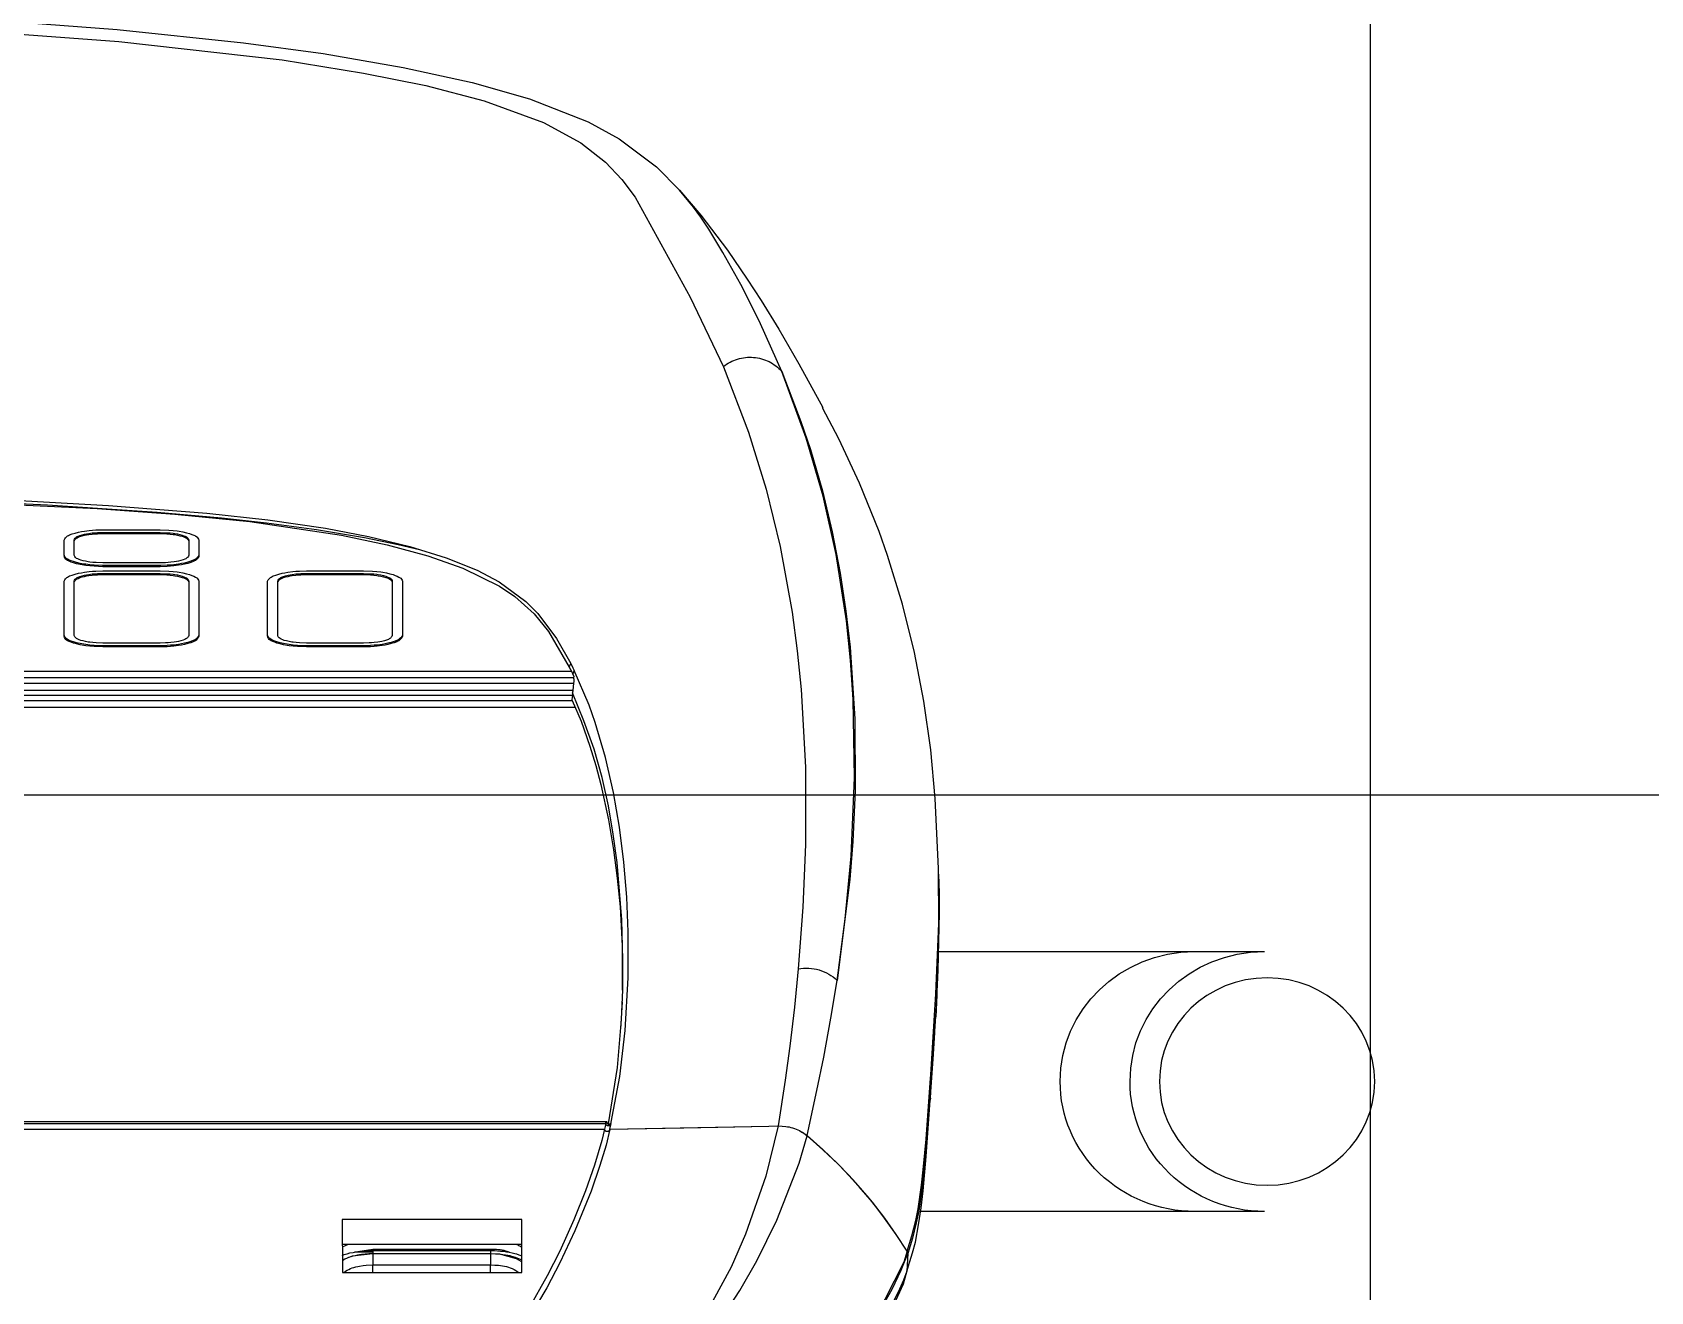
# Model space of a CAD drawing. Header units: inches. Extents: x 5931 to 10048, y 0 to 3185.
# Drawn here: x 7224.51 to 7233.43, y 925.81 to 932.75 of the extents above; entities that cross this region are included whole.
import ezdxf

# ---------------------------------------------------------------- set-up
doc = ezdxf.new("R2010")
doc.units = ezdxf.units.IN
doc.header["$LTSCALE"] = 48
doc.header["$MEASUREMENT"] = 0
doc.linetypes.add('DASHDOT2', pattern=[0.5, 0.25, -0.125, 0, -0.125])
for name, color, linetype in [('A-Eqpm-NIC', 8, 'DASHDOT2'), ('A-Flor-Case-Full Height', 8, 'Continuous'), ('A-Flor-Pattern', 8, 'Continuous')]:
    doc.layers.add(name, color=color, linetype=linetype)

# ---------------------------------------------------------------- blocks, each defined once
blk = doc.blocks.new('Precor_r815')
for p, q in [((-3.6157, 27.2648), (-3.6157, 27.1775)), ((-3.5598, 27.2648), (-3.5598, 27.1775)), ((-3.4016, 27.3084), (-3.4016, 27.3017)), ((-3.0851, 27.3084), (-3.4016, 27.3084)), ((-3.0851, 27.3017), (-3.4016, 27.3017)), ((-3.0851, 27.3238), (-3.4015, 27.3238)), ((-3.0851, 27.3084), (-3.0851, 27.3017)), ((-2.9269, 27.1775), (-2.9269, 27.2648)), ((-2.871, 27.1775), (-2.871, 27.2648)), ((-3.6157, 27.1775), (-3.6157, 27.1708)), ((-2.871, 27.1775), (-2.871, 27.1708)), ((-4.2085, 27.0884), (-4.5249, 27.0884)), ((-4.2085, 27.073), (-4.5249, 27.073)), ((-4.5249, 27.073), (-4.5249, 27.0663)), ((-4.2085, 27.073), (-4.2085, 27.0663)), ((-3.4016, 27.1339), (-3.0851, 27.1339)), ((-3.0851, 27.073), (-3.4016, 27.073)), ((-3.4016, 27.073), (-3.4016, 27.0663)), ((-3.4015, 27.1185), (-3.4015, 27.1118)), ((-3.4015, 27.1185), (-3.0851, 27.1185)), ((-3.4015, 27.1118), (-3.0851, 27.1118)), ((-3.0851, 27.0884), (-3.4015, 27.0884)), ((-3.0851, 27.1185), (-3.0851, 27.1118)), ((-3.0851, 27.073), (-3.0851, 27.0663)), ((-4.739, 27.0294), (-4.739, 26.7176)), ((-4.6832, 27.0294), (-4.6832, 26.7176)), ((-4.2085, 27.0663), (-4.5249, 27.0663)), ((-4.0503, 26.7176), (-4.0503, 27.0294)), ((-3.9944, 26.7176), (-3.9944, 27.0294)), ((-3.6157, 27.0294), (-3.6157, 26.7176)), ((-3.5598, 27.0294), (-3.5598, 26.7176)), ((-3.0851, 27.0663), (-3.4016, 27.0663)), ((-2.9269, 26.7176), (-2.9269, 27.0294)), ((-2.871, 26.7176), (-2.871, 27.0294)), ((-4.739, 26.7176), (-4.739, 26.7108)), ((-3.9944, 26.7176), (-3.9944, 26.7108)), ((-3.6157, 26.7176), (-3.6157, 26.7108)), ((-2.871, 26.7176), (-2.871, 26.7108)), ((-4.5249, 26.6739), (-4.2085, 26.6739)), ((-4.5249, 26.6586), (-4.5249, 26.6518)), ((-4.5249, 26.6586), (-4.2085, 26.6586)), ((-4.5249, 26.6518), (-4.2085, 26.6518)), ((-4.2085, 26.6586), (-4.2085, 26.6518)), ((-3.4016, 26.6739), (-3.0851, 26.6739)), ((-3.4015, 26.6586), (-3.4015, 26.6518)), ((-3.4015, 26.6586), (-3.0851, 26.6586)), ((-3.4015, 26.6518), (-3.0851, 26.6518)), ((-3.0851, 26.6586), (-3.0851, 26.6518)), ((5.6841, 26.4441), (-5.6841, 26.4441)), ((-5.6828, 26.4755), (5.6857, 26.4755)), ((-5.6728, 26.5105), (5.6728, 26.5105)), ((-5.6796, 26.4018), (5.6796, 26.4018)), ((-5.6772, 26.3727), (5.6772, 26.3727)), ((5.6907, 26.3065), (-5.6924, 26.3065)), ((5.6905, 26.3072), (-5.6922, 26.3072)), ((5.6759, 26.3456), (-5.6759, 26.3456)), ((5.6759, 26.3456), (-5.6759, 26.3456)), ((-7.6523, 24.0547), (-7.6523, 24.0543)), ((-5.3989, 23.3703), (-4.407, 23.3703)), ((-5.4003, 23.2275), (-4.4056, 23.2275)), ((-4.5717, 23.1829), (-4.4743, 23.1829)), ((-4.4073, 23.0666), (-5.3986, 23.0666)), ((-5.2248, 23.0666), (-5.2248, 23.1103)), ((-4.575, 23.0666), (-4.575, 23.1101))]:
    blk.add_line(p, q)
for points in [[(0, 30.3164), (-1.5036, 30.2913), (-2.5556, 30.2386), (-3.165, 30.1907), (-3.8624, 30.1154), (-4.302, 30.0532), (-4.7438, 29.974), (-5.123, 29.8873), (-5.4406, 29.7931), (-5.7635, 29.6613), (-5.9349, 29.5639), (-6.1417, 29.4039), (-6.2685, 29.2708)], [(0, 30.2534), (-1.4227, 30.2296), (-2.2603, 30.1908), (-3.1741, 30.1229), (-4.0754, 30.0165), (-4.5246, 29.9415), (-4.868, 29.8694), (-5.19, 29.7826), (-5.5177, 29.6584), (-5.7233, 29.5411), (-5.8596, 29.4302), (-5.9499, 29.331), (-6.0233, 29.2294), (-6.3275, 28.6568), (-6.5104, 28.2582)], [(-6.2688, 29.2702), (-6.3867, 29.1266), (-6.533, 28.9258), (-6.6428, 28.7607), (-6.7192, 28.638), (-6.816, 28.4729), (-6.9266, 28.2741), (-7.0592, 28.0235)], [(-6.8327, 28.2313), (-6.7157, 28.5034), (-6.6518, 28.6392), (-6.6063, 28.73), (-6.5073, 28.9133), (-6.4297, 29.0462), (-6.3867, 29.1143), (-6.3457, 29.1729), (-6.2686, 29.2701)], [(-6.8327, 28.2313), (-6.9386, 27.944), (-6.9913, 27.7833), (-7.0571, 27.5467), (-7.1112, 27.3107), (-7.1553, 27.0751), (-7.1872, 26.8576), (-7.2102, 26.6511), (-7.2359, 26.2391), (-7.2373, 25.8286), (-7.2251, 25.5373), (-7.2086, 25.3194), (-7.1383, 24.7408)], [(-7.1383, 24.7408), (-7.1836, 25.0939), (-7.216, 25.4535), (-7.2344, 25.9007), (-7.2267, 26.3502), (-7.2119, 26.5755), (-7.1894, 26.801), (-7.1323, 27.1819), (-7.0612, 27.5153), (-6.9682, 27.8494), (-6.8327, 28.2313)], [(-6.5104, 28.2582), (-6.6493, 27.8834), (-6.7471, 27.5559), (-6.8246, 27.2274), (-6.8903, 26.8521), (-6.9187, 26.6299), (-6.94, 26.4077), (-6.963, 25.9637), (-6.9632, 25.5194), (-6.9488, 25.1606), (-6.9237, 24.8068)], [(-7.6837, 24.6631), (-7.6999, 25.0665), (-7.6979, 25.3818), (-7.6805, 25.783), (-7.6553, 26.0618), (-7.6177, 26.3405), (-7.5662, 26.6193), (-7.4998, 26.8978), (-7.4174, 27.1752), (-7.3699, 27.3137), (-7.2623, 27.5903), (-7.1481, 27.8443), (-7.0582, 28.0229)], [(0, 27.54), (-1.7315, 27.5216), (-2.6597, 27.4894), (-3.1172, 27.4631), (-3.6588, 27.4188), (-3.9958, 27.3802), (-4.3148, 27.332), (-4.5522, 27.2849), (-4.7802, 27.2273), (-4.9809, 27.1628), (-5.151, 27.0919), (-5.2734, 27.0253), (-5.4195, 26.9126), (-5.4861, 26.8427), (-5.5895, 26.7007), (-5.6678, 26.5568)], [(0, 27.5178), (-1.4304, 27.5058), (-2.1751, 27.4866), (-3.0541, 27.4457), (-3.4831, 27.4134), (-3.8974, 27.3703), (-4.4033, 27.2929), (-4.6547, 27.238), (-4.8785, 27.1746), (-5.0725, 27.1037), (-5.2743, 27.0007), (-5.3587, 26.9407), (-5.4653, 26.8419), (-5.5453, 26.7408), (-5.6602, 26.536)], [(-2.3179, 27.4892), (-2.7802, 27.467), (-3.3857, 27.4252), (-3.7396, 27.3918), (-3.9895, 27.3629), (-4.265, 27.3243), (-4.5289, 27.2786), (-4.7145, 27.2394), (-4.8411, 27.2079)], [(-3.4015, 27.3238), (-3.4503, 27.3213), (-3.4738, 27.3195), (-3.4962, 27.3169), (-3.507, 27.3153), (-3.5275, 27.3113), (-3.5465, 27.3067), (-3.5637, 27.3016), (-3.576, 27.2973), (-3.5869, 27.2928), (-3.5961, 27.288), (-3.6032, 27.2831), (-3.6059, 27.2805), (-3.6102, 27.2754), (-3.6132, 27.2701), (-3.6157, 27.2648)], [(-3.4016, 27.3084), (-3.4389, 27.3068), (-3.4569, 27.3055), (-3.474, 27.3036), (-3.4819, 27.3024), (-3.497, 27.2997), (-3.5108, 27.2964), (-3.5233, 27.2926), (-3.5321, 27.2895), (-3.5398, 27.2861), (-3.5462, 27.2826), (-3.5512, 27.2789), (-3.5532, 27.2769), (-3.5562, 27.2729), (-3.5582, 27.2689), (-3.5598, 27.2648)], [(-3.4016, 27.3017), (-3.4389, 27.3), (-3.4569, 27.2987), (-3.474, 27.2969), (-3.4819, 27.2957), (-3.497, 27.2929), (-3.5108, 27.2896), (-3.5233, 27.2859), (-3.5321, 27.2827), (-3.5398, 27.2794), (-3.5462, 27.2759), (-3.5512, 27.2722), (-3.5532, 27.2702), (-3.5562, 27.2662), (-3.5582, 27.2621), (-3.5598, 27.258)], [(-2.871, 27.2648), (-2.875, 27.2715), (-2.8799, 27.2782), (-2.8865, 27.2847), (-2.8908, 27.2878), (-2.896, 27.2909), (-2.902, 27.2938), (-2.9162, 27.2995), (-2.9329, 27.3047), (-2.9515, 27.3095), (-2.9671, 27.3129), (-2.9836, 27.3159), (-3.0097, 27.3194), (-3.0279, 27.3211), (-3.0466, 27.3223), (-3.0851, 27.3238)], [(-2.9269, 27.2648), (-2.9295, 27.27), (-2.9328, 27.2751), (-2.9349, 27.2776), (-2.9375, 27.28), (-2.9406, 27.2824), (-2.9443, 27.2847), (-2.9485, 27.2869), (-2.9586, 27.2911), (-2.9705, 27.2949), (-2.984, 27.2983), (-2.9955, 27.3008), (-3.0077, 27.3029), (-3.0271, 27.3054), (-3.041, 27.3066), (-3.0555, 27.3074), (-3.0851, 27.3084)], [(-2.9269, 27.258), (-2.9295, 27.2632), (-2.9328, 27.2683), (-2.9349, 27.2708), (-2.9375, 27.2733), (-2.9406, 27.2757), (-2.9443, 27.278), (-2.9485, 27.2802), (-2.9586, 27.2843), (-2.9705, 27.2881), (-2.984, 27.2916), (-2.9955, 27.294), (-3.0077, 27.2961), (-3.0271, 27.2987), (-3.041, 27.2998), (-3.0555, 27.3007), (-3.0851, 27.3017)], [(-3.6157, 27.1775), (-3.6117, 27.1708), (-3.6068, 27.1641), (-3.6001, 27.1576), (-3.5959, 27.1545), (-3.5907, 27.1515), (-3.5847, 27.1485), (-3.5705, 27.1428), (-3.5538, 27.1376), (-3.5352, 27.1328), (-3.5196, 27.1295), (-3.5031, 27.1265), (-3.477, 27.1229), (-3.4588, 27.1212), (-3.44, 27.1201), (-3.4015, 27.1185)], [(-3.6157, 27.1708), (-3.6117, 27.164), (-3.6068, 27.1574), (-3.6001, 27.1509), (-3.5959, 27.1478), (-3.5907, 27.1447), (-3.5847, 27.1417), (-3.5705, 27.1361), (-3.5538, 27.1309), (-3.5352, 27.1261), (-3.5196, 27.1227), (-3.5031, 27.1197), (-3.477, 27.1161), (-3.4588, 27.1145), (-3.44, 27.1133), (-3.4015, 27.1118)], [(-3.5598, 27.1775), (-3.5572, 27.1724), (-3.554, 27.1673), (-3.5518, 27.1647), (-3.5492, 27.1623), (-3.5461, 27.1599), (-3.5425, 27.1576), (-3.5382, 27.1554), (-3.5281, 27.1513), (-3.5162, 27.1474), (-3.5027, 27.144), (-3.4912, 27.1416), (-3.479, 27.1394), (-3.4596, 27.1369), (-3.4457, 27.1358), (-3.4312, 27.1349), (-3.4016, 27.1339)], [(-3.0851, 27.1185), (-3.0364, 27.121), (-3.0129, 27.1228), (-2.9905, 27.1254), (-2.9797, 27.1271), (-2.9592, 27.131), (-2.9402, 27.1356), (-2.923, 27.1407), (-2.9107, 27.145), (-2.8998, 27.1495), (-2.8906, 27.1543), (-2.8835, 27.1592), (-2.8807, 27.1618), (-2.8765, 27.1669), (-2.8735, 27.1722), (-2.871, 27.1775)], [(-3.0851, 27.1339), (-3.0478, 27.1355), (-3.0298, 27.1368), (-3.0128, 27.1387), (-3.0048, 27.1399), (-2.9898, 27.1427), (-2.9759, 27.146), (-2.9634, 27.1497), (-2.9546, 27.1529), (-2.9469, 27.1562), (-2.9405, 27.1597), (-2.9355, 27.1634), (-2.9335, 27.1654), (-2.9306, 27.1694), (-2.9285, 27.1734), (-2.9269, 27.1775)], [(-3.0851, 27.1118), (-3.0364, 27.1142), (-3.0129, 27.1161), (-2.9905, 27.1187), (-2.9797, 27.1203), (-2.9592, 27.1243), (-2.9402, 27.1289), (-2.923, 27.134), (-2.9107, 27.1383), (-2.8998, 27.1428), (-2.8906, 27.1476), (-2.8835, 27.1525), (-2.8807, 27.155), (-2.8765, 27.1602), (-2.8735, 27.1655), (-2.871, 27.1708)], [(-4.5249, 27.0884), (-4.5737, 27.086), (-4.5971, 27.0841), (-4.6196, 27.0815), (-4.6304, 27.0799), (-4.6509, 27.076), (-4.6698, 27.0714), (-4.6871, 27.0662), (-4.6994, 27.0619), (-4.7103, 27.0574), (-4.7194, 27.0526), (-4.7266, 27.0477), (-4.7293, 27.0452), (-4.7335, 27.04), (-4.7366, 27.0347), (-4.739, 27.0294)], [(-4.5249, 27.073), (-4.5623, 27.0714), (-4.5803, 27.0701), (-4.5973, 27.0682), (-4.6053, 27.0671), (-4.6203, 27.0643), (-4.6342, 27.061), (-4.6466, 27.0573), (-4.6555, 27.0541), (-4.6632, 27.0507), (-4.6696, 27.0472), (-4.6746, 27.0435), (-4.6766, 27.0415), (-4.6795, 27.0376), (-4.6816, 27.0335), (-4.6832, 27.0294)], [(-3.9944, 27.0294), (-3.9984, 27.0362), (-4.0032, 27.0428), (-4.0099, 27.0493), (-4.0142, 27.0524), (-4.0193, 27.0555), (-4.0253, 27.0585), (-4.0395, 27.0641), (-4.0562, 27.0693), (-4.0749, 27.0741), (-4.0905, 27.0775), (-4.1069, 27.0805), (-4.1331, 27.0841), (-4.1513, 27.0857), (-4.17, 27.0869), (-4.2085, 27.0884)], [(-4.0503, 27.0294), (-4.0528, 27.0346), (-4.0561, 27.0397), (-4.0582, 27.0422), (-4.0608, 27.0446), (-4.0639, 27.047), (-4.0676, 27.0493), (-4.0719, 27.0515), (-4.0819, 27.0557), (-4.0939, 27.0595), (-4.1074, 27.0629), (-4.1189, 27.0654), (-4.1311, 27.0675), (-4.1505, 27.07), (-4.1644, 27.0712), (-4.1789, 27.072), (-4.2085, 27.073)], [(-3.4015, 27.0884), (-3.4503, 27.086), (-3.4738, 27.0841), (-3.4962, 27.0815), (-3.507, 27.0799), (-3.5275, 27.076), (-3.5465, 27.0714), (-3.5637, 27.0662), (-3.576, 27.0619), (-3.5869, 27.0574), (-3.5961, 27.0526), (-3.6032, 27.0477), (-3.6059, 27.0452), (-3.6102, 27.04), (-3.6132, 27.0347), (-3.6157, 27.0294)], [(-3.4016, 27.073), (-3.4389, 27.0714), (-3.4569, 27.0701), (-3.474, 27.0682), (-3.4819, 27.0671), (-3.497, 27.0643), (-3.5108, 27.061), (-3.5233, 27.0573), (-3.5321, 27.0541), (-3.5398, 27.0507), (-3.5462, 27.0472), (-3.5512, 27.0435), (-3.5532, 27.0415), (-3.5562, 27.0376), (-3.5582, 27.0335), (-3.5598, 27.0294)], [(-2.871, 27.0294), (-2.875, 27.0362), (-2.8799, 27.0428), (-2.8865, 27.0493), (-2.8908, 27.0524), (-2.896, 27.0555), (-2.902, 27.0585), (-2.9162, 27.0641), (-2.9329, 27.0693), (-2.9515, 27.0741), (-2.9671, 27.0775), (-2.9836, 27.0805), (-3.0097, 27.0841), (-3.0279, 27.0857), (-3.0466, 27.0869), (-3.0851, 27.0884)], [(-2.9269, 27.0294), (-2.9295, 27.0346), (-2.9328, 27.0397), (-2.9349, 27.0422), (-2.9375, 27.0446), (-2.9406, 27.047), (-2.9443, 27.0493), (-2.9485, 27.0515), (-2.9586, 27.0557), (-2.9705, 27.0595), (-2.984, 27.0629), (-2.9955, 27.0654), (-3.0077, 27.0675), (-3.0271, 27.07), (-3.041, 27.0712), (-3.0555, 27.072), (-3.0851, 27.073)], [(-4.5249, 27.0663), (-4.5623, 27.0647), (-4.5803, 27.0634), (-4.5973, 27.0615), (-4.6053, 27.0603), (-4.6203, 27.0575), (-4.6342, 27.0542), (-4.6466, 27.0505), (-4.6555, 27.0474), (-4.6632, 27.044), (-4.6696, 27.0405), (-4.6746, 27.0368), (-4.6766, 27.0348), (-4.6795, 27.0308), (-4.6816, 27.0268), (-4.6832, 27.0227)], [(-4.0503, 27.0227), (-4.0528, 27.0278), (-4.0561, 27.033), (-4.0582, 27.0355), (-4.0608, 27.0379), (-4.0639, 27.0403), (-4.0676, 27.0426), (-4.0719, 27.0448), (-4.0819, 27.049), (-4.0939, 27.0528), (-4.1074, 27.0562), (-4.1189, 27.0586), (-4.1311, 27.0608), (-4.1505, 27.0633), (-4.1644, 27.0645), (-4.1789, 27.0653), (-4.2085, 27.0663)], [(-3.4016, 27.0663), (-3.4389, 27.0647), (-3.4569, 27.0634), (-3.474, 27.0615), (-3.4819, 27.0603), (-3.497, 27.0575), (-3.5108, 27.0542), (-3.5233, 27.0505), (-3.5321, 27.0474), (-3.5398, 27.044), (-3.5462, 27.0405), (-3.5512, 27.0368), (-3.5532, 27.0348), (-3.5562, 27.0308), (-3.5582, 27.0268), (-3.5598, 27.0227)], [(-2.9269, 27.0227), (-2.9295, 27.0278), (-2.9328, 27.033), (-2.9349, 27.0355), (-2.9375, 27.0379), (-2.9406, 27.0403), (-2.9443, 27.0426), (-2.9485, 27.0448), (-2.9586, 27.049), (-2.9705, 27.0528), (-2.984, 27.0562), (-2.9955, 27.0586), (-3.0077, 27.0608), (-3.0271, 27.0633), (-3.041, 27.0645), (-3.0555, 27.0653), (-3.0851, 27.0663)], [(-4.739, 26.7176), (-4.735, 26.7108), (-4.7302, 26.7041), (-4.7235, 26.6977), (-4.7192, 26.6945), (-4.7141, 26.6915), (-4.7081, 26.6885), (-4.6939, 26.6828), (-4.6772, 26.6776), (-4.6586, 26.6729), (-4.6429, 26.6695), (-4.6265, 26.6665), (-4.6004, 26.6629), (-4.5822, 26.6612), (-4.5634, 26.6601), (-4.5249, 26.6586)], [(-4.739, 26.7108), (-4.735, 26.7041), (-4.7302, 26.6974), (-4.7235, 26.6909), (-4.7192, 26.6878), (-4.7141, 26.6848), (-4.7081, 26.6818), (-4.6939, 26.6761), (-4.6772, 26.6709), (-4.6586, 26.6661), (-4.6429, 26.6628), (-4.6265, 26.6598), (-4.6004, 26.6562), (-4.5822, 26.6545), (-4.5634, 26.6533), (-4.5249, 26.6518)], [(-4.6832, 26.7176), (-4.6806, 26.7124), (-4.6773, 26.7073), (-4.6752, 26.7048), (-4.6726, 26.7023), (-4.6695, 26.6999), (-4.6658, 26.6976), (-4.6616, 26.6954), (-4.6515, 26.6913), (-4.6395, 26.6875), (-4.6261, 26.684), (-4.6145, 26.6816), (-4.6024, 26.6795), (-4.583, 26.677), (-4.5691, 26.6758), (-4.5546, 26.675), (-4.5249, 26.6739)], [(-4.2085, 26.6586), (-4.1597, 26.661), (-4.1363, 26.6628), (-4.1139, 26.6654), (-4.103, 26.6671), (-4.0825, 26.671), (-4.0636, 26.6756), (-4.0463, 26.6807), (-4.034, 26.685), (-4.0232, 26.6896), (-4.014, 26.6943), (-4.0069, 26.6993), (-4.0041, 26.7018), (-3.9999, 26.707), (-3.9969, 26.7122), (-3.9944, 26.7176)], [(-4.2085, 26.6739), (-4.1711, 26.6756), (-4.1531, 26.6769), (-4.1361, 26.6787), (-4.1282, 26.6799), (-4.1131, 26.6827), (-4.0993, 26.686), (-4.0868, 26.6897), (-4.078, 26.6929), (-4.0703, 26.6962), (-4.0638, 26.6997), (-4.0588, 26.7035), (-4.0569, 26.7054), (-4.0539, 26.7094), (-4.0519, 26.7135), (-4.0503, 26.7176)], [(-4.2085, 26.6518), (-4.1597, 26.6543), (-4.1363, 26.6561), (-4.1139, 26.6587), (-4.103, 26.6603), (-4.0825, 26.6643), (-4.0636, 26.6689), (-4.0463, 26.674), (-4.034, 26.6783), (-4.0232, 26.6828), (-4.014, 26.6876), (-4.0069, 26.6925), (-4.0041, 26.6951), (-3.9999, 26.7002), (-3.9969, 26.7055), (-3.9944, 26.7108)], [(-3.6157, 26.7176), (-3.6117, 26.7108), (-3.6068, 26.7041), (-3.6001, 26.6977), (-3.5959, 26.6945), (-3.5907, 26.6915), (-3.5847, 26.6885), (-3.5705, 26.6828), (-3.5538, 26.6776), (-3.5352, 26.6729), (-3.5196, 26.6695), (-3.5031, 26.6665), (-3.477, 26.6629), (-3.4588, 26.6612), (-3.44, 26.6601), (-3.4015, 26.6586)], [(-3.6157, 26.7108), (-3.6117, 26.7041), (-3.6068, 26.6974), (-3.6001, 26.6909), (-3.5959, 26.6878), (-3.5907, 26.6848), (-3.5847, 26.6818), (-3.5705, 26.6761), (-3.5538, 26.6709), (-3.5352, 26.6661), (-3.5196, 26.6628), (-3.5031, 26.6598), (-3.477, 26.6562), (-3.4588, 26.6545), (-3.44, 26.6533), (-3.4015, 26.6518)], [(-3.5598, 26.7176), (-3.5572, 26.7124), (-3.554, 26.7073), (-3.5518, 26.7048), (-3.5492, 26.7023), (-3.5461, 26.6999), (-3.5425, 26.6976), (-3.5382, 26.6954), (-3.5281, 26.6913), (-3.5162, 26.6875), (-3.5027, 26.684), (-3.4912, 26.6816), (-3.479, 26.6795), (-3.4596, 26.677), (-3.4457, 26.6758), (-3.4312, 26.675), (-3.4016, 26.6739)], [(-3.0851, 26.6586), (-3.0364, 26.661), (-3.0129, 26.6628), (-2.9905, 26.6654), (-2.9797, 26.6671), (-2.9592, 26.671), (-2.9402, 26.6756), (-2.923, 26.6807), (-2.9107, 26.685), (-2.8998, 26.6896), (-2.8906, 26.6943), (-2.8835, 26.6993), (-2.8807, 26.7018), (-2.8765, 26.707), (-2.8735, 26.7122), (-2.871, 26.7176)], [(-3.0851, 26.6739), (-3.0478, 26.6756), (-3.0298, 26.6769), (-3.0128, 26.6787), (-3.0048, 26.6799), (-2.9898, 26.6827), (-2.9759, 26.686), (-2.9634, 26.6897), (-2.9546, 26.6929), (-2.9469, 26.6962), (-2.9405, 26.6997), (-2.9355, 26.7035), (-2.9335, 26.7054), (-2.9306, 26.7094), (-2.9285, 26.7135), (-2.9269, 26.7176)], [(-3.0851, 26.6518), (-3.0364, 26.6543), (-3.0129, 26.6561), (-2.9905, 26.6587), (-2.9797, 26.6603), (-2.9592, 26.6643), (-2.9402, 26.6689), (-2.923, 26.674), (-2.9107, 26.6783), (-2.8998, 26.6828), (-2.8906, 26.6876), (-2.8835, 26.6925), (-2.8807, 26.6951), (-2.8765, 26.7002), (-2.8735, 26.7055), (-2.871, 26.7108)], [(-5.6678, 26.5568), (-5.6801, 26.5316), (-5.6867, 26.5176)], [(-5.6602, 26.536), (-5.6668, 26.5228), (-5.6792, 26.4971)], [(-5.6602, 26.536), (-5.6678, 26.5568)], [(-5.8839, 23.8881), (-5.9383, 24.1891), (-5.9679, 24.4529), (-5.9848, 24.7546), (-5.9853, 25.0186), (-5.977, 25.2185), (-5.961, 25.4184), (-5.9367, 25.6183), (-5.9032, 25.8182), (-5.8592, 26.0183), (-5.8035, 26.218), (-5.7695, 26.3178), (-5.6867, 26.5176)], [(-5.6867, 26.5176), (-5.6792, 26.4971)], [(-5.6856, 26.4838), (-5.6792, 26.4971)], [(-5.6856, 26.4838), (-5.6826, 26.4753)], [(-5.6825, 26.4752), (-5.6831, 26.4739), (-5.6835, 26.4725), (-5.6839, 26.4709), (-5.6843, 26.4691), (-5.6846, 26.4672), (-5.6848, 26.4651), (-5.6849, 26.4629), (-5.6849, 26.4584), (-5.6847, 26.4537), (-5.6841, 26.4437)], [(-5.6841, 26.4437), (-5.6797, 26.4025)], [(-5.8763, 23.9182), (-5.9254, 24.2422), (-5.9482, 24.5172), (-5.9549, 24.6865), (-5.9563, 24.8558), (-5.9493, 25.0886), (-5.9234, 25.4169), (-5.9028, 25.5793), (-5.8758, 25.7417), (-5.8416, 25.9039), (-5.7974, 26.0659), (-5.7411, 26.2275), (-5.6773, 26.3889)], [(-5.6797, 26.4025), (-5.679, 26.3974), (-5.6785, 26.3948), (-5.678, 26.392), (-5.6773, 26.3889)], [(-5.6773, 26.3889), (-5.6774, 26.3827), (-5.6774, 26.3781), (-5.6773, 26.3732), (-5.6771, 26.3685)], [(-5.6759, 26.3455), (-5.6771, 26.3685)], [(-5.6759, 26.3455), (-5.725, 26.2256), (-5.7742, 26.0823), (-5.8065, 25.972), (-5.8342, 25.8637), (-5.8768, 25.6612), (-5.9049, 25.4889), (-5.9252, 25.3259), (-5.9402, 25.162), (-5.9515, 24.9385), (-5.9525, 24.6849)], [(-7.6975, 25.3487), (-7.7012, 25.2412), (-7.7023, 25.1271), (-7.6942, 24.7997), (-7.6854, 24.5957), (-7.6589, 24.1877)], [(-9.1116, 24.9059), (-9.497, 24.9061)], [(-7.6926, 24.9058), (-9.1116, 24.9058)], [(-6.9237, 24.8068), (-6.9031, 24.5879), (-6.8783, 24.3635), (-6.8521, 24.1682), (-6.813, 23.9071)], [(-7.6885, 24.6565), (-7.6825, 24.5312)], [(-7.6562, 24.1992), (-7.6837, 24.6631)], [(-6.9724, 23.8508), (-7.0263, 24.1088), (-7.0642, 24.3015), (-7.1033, 24.524), (-7.1383, 24.7408)], [(-5.951, 24.6184), (-5.9428, 24.4607)], [(-7.6539, 24.0758), (-7.6711, 24.3181), (-7.678, 24.4395), (-7.6819, 24.5321)], [(-7.6589, 24.1877), (-7.6588, 24.1893), (-7.6587, 24.1909), (-7.6587, 24.1917), (-7.6586, 24.1924), (-7.6584, 24.1932), (-7.6582, 24.194), (-7.658, 24.1948), (-7.6578, 24.1955), (-7.6575, 24.1963), (-7.6569, 24.1978), (-7.6562, 24.1992)], [(-7.653, 24.0637), (-7.6589, 24.1877)], [(-7.6589, 24.1877), (-7.6575, 24.1694)], [(-7.6575, 24.1694), (-7.6326, 23.8177), (-7.6174, 23.6423), (-7.6078, 23.5546), (-7.5887, 23.4194), (-7.5756, 23.3509), (-7.5538, 23.2631), (-7.5288, 23.176)], [(-7.6548, 24.181), (-7.6562, 24.1992)], [(-7.5256, 23.1887), (-7.5505, 23.2759), (-7.5723, 23.3636), (-7.5854, 23.432), (-7.6045, 23.5671), (-7.6142, 23.6546), (-7.6297, 23.8297), (-7.6548, 24.181)], [(-7.653, 24.0637), (-7.6539, 24.0758)], [(-7.6531, 24.0649), (-7.6523, 24.0543)], [(-7.6523, 24.0547), (-7.6525, 24.0575), (-7.6526, 24.0589), (-7.6529, 24.0617), (-7.6529, 24.0627), (-7.653, 24.0637)], [(-7.5235, 23.0733), (-7.5547, 23.1781), (-7.5702, 23.2409), (-7.5884, 23.3388), (-7.6021, 23.4367), (-7.613, 23.5346), (-7.6296, 23.7303), (-7.6523, 24.0547)], [(-6.8153, 23.9072), (-6.835, 23.9056), (-6.8545, 23.9035), (-6.8737, 23.9003), (-6.8832, 23.8982), (-6.8928, 23.8956), (-6.9024, 23.8924), (-6.9118, 23.8887), (-6.9211, 23.8846), (-6.9301, 23.88), (-6.9389, 23.8751), (-6.9473, 23.8697), (-6.9555, 23.864), (-6.9728, 23.8505)], [(-6.8153, 23.9072), (-6.835, 23.9056), (-6.8546, 23.9035), (-6.8643, 23.9021), (-6.8739, 23.9004), (-6.8834, 23.8983), (-6.893, 23.8956), (-6.9025, 23.8925), (-6.9119, 23.8888), (-6.9211, 23.8847), (-6.9301, 23.8802), (-6.9388, 23.8752), (-6.9473, 23.8699), (-6.9555, 23.8642), (-6.9724, 23.8508)], [(-6.8126, 23.9071), (-6.8153, 23.9072)], [(-6.7612, 23.9059), (-6.8126, 23.9071)], [(-6.8125, 23.9071), (-6.7441, 23.6184), (-6.6335, 23.2856), (-6.5534, 23.0975), (-6.4512, 22.9006), (-6.2903, 22.6568), (-6.1883, 22.5316), (-6.0224, 22.3603), (-5.8375, 22.2042), (-5.716, 22.1179), (-5.4712, 21.9739), (-5.2122, 21.8529), (-4.9728, 21.7618), (-4.7571, 21.6929), (-4.3165, 21.5826), (-3.868, 21.503), (-3.4167, 21.4464), (-2.7112, 21.39), (-2.2398, 21.3683)], [(-5.8839, 23.8881), (-6.3693, 23.897), (-6.7612, 23.9059)], [(-5.8839, 23.8881), (-6.2918, 23.8955), (-6.7612, 23.9059)], [(-5.8902, 23.9169), (-5.8908, 23.9202)], [(-5.8839, 23.8881), (-5.8908, 23.9202)], [(-5.8867, 23.9182), (-5.887, 23.9186), (-5.8874, 23.9189), (-5.8876, 23.9191), (-5.888, 23.9193), (-5.8881, 23.9192), (-5.8881, 23.9191), (-5.8883, 23.919), (-5.8884, 23.9188), (-5.8884, 23.9186), (-5.8885, 23.9183), (-5.8885, 23.9179), (-5.8886, 23.9173), (-5.8885, 23.917), (-5.8885, 23.9162), (-5.8883, 23.9153), (-5.8882, 23.9141), (-5.8877, 23.9116)], [(-5.8877, 23.9116), (-5.8884, 23.9129)], [(-5.8877, 23.9116), (-5.8844, 23.8963), (-5.8808, 23.8795)], [(-5.8701, 23.9201), (-5.8716, 23.9193), (-5.873, 23.9185), (-5.8744, 23.9177), (-5.8752, 23.9174), (-5.8759, 23.9172), (-5.8766, 23.9169), (-5.8773, 23.9167), (-5.878, 23.9166), (-5.8787, 23.9166), (-5.8795, 23.9166), (-5.8802, 23.9166), (-5.8809, 23.9168), (-5.8814, 23.9169), (-5.8819, 23.9171), (-5.8826, 23.9175), (-5.8833, 23.9178), (-5.8847, 23.9187), (-5.8861, 23.9196)], [(-5.8839, 23.8881), (-5.8631, 23.797), (-5.8294, 23.6798), (-5.7802, 23.5329), (-5.6914, 23.3053), (-5.6081, 23.1211), (-5.5356, 22.9783), (-5.4273, 22.79), (-5.356, 22.6805), (-5.2948, 22.5946), (-5.2221, 22.5016), (-5.1434, 22.4116), (-5.0581, 22.3259), (-4.966, 22.2457), (-4.8503, 22.1625), (-4.7374, 22.0988)], [(-5.8808, 23.8795), (-5.8812, 23.88), (-5.8816, 23.8806), (-5.8819, 23.8811), (-5.8822, 23.8816), (-5.8825, 23.8822), (-5.8828, 23.8828), (-5.883, 23.8834), (-5.8832, 23.8838), (-5.8833, 23.8842), (-5.8835, 23.8848), (-5.8836, 23.8853), (-5.8837, 23.8859), (-5.8838, 23.887), (-5.8839, 23.8881)], [(-5.8831, 23.8837), (-5.8831, 23.8835), (-5.883, 23.8832), (-5.8829, 23.8829), (-5.8828, 23.8826), (-5.8827, 23.8823), (-5.8825, 23.882), (-5.8824, 23.8817), (-5.8822, 23.8814), (-5.8819, 23.8809), (-5.8815, 23.8804), (-5.881, 23.8799), (-5.8806, 23.8794), (-5.8801, 23.8788)], [(-5.88, 23.8784), (-5.8784, 23.877), (-5.8776, 23.8764), (-5.8766, 23.8757), (-5.876, 23.8754), (-5.8747, 23.8748), (-5.8733, 23.8744), (-5.8719, 23.874), (-5.8708, 23.8739), (-5.8697, 23.8738), (-5.8686, 23.8738), (-5.8674, 23.8739), (-5.8658, 23.8742), (-5.8647, 23.8744), (-5.8636, 23.8748), (-5.8623, 23.8754), (-5.861, 23.8761), (-5.8598, 23.8769), (-5.8593, 23.8773), (-5.8585, 23.878), (-5.858, 23.8786), (-5.8568, 23.8798)], [(-5.87, 23.9209), (-5.8684, 23.9271)], [(-5.8688, 23.9235), (-5.8686, 23.9243), (-5.8684, 23.9271)], [(-5.8659, 23.9322), (-5.8683, 23.9272)], [(0, 23.9323), (-5.8655, 23.9323)], [(-5.8609, 23.9209), (-5.8618, 23.9247), (-5.8623, 23.9265), (-5.8627, 23.928), (-5.8632, 23.9293), (-5.8634, 23.9299), (-5.8636, 23.9304), (-5.8639, 23.9308), (-5.8642, 23.9313), (-5.8644, 23.9315), (-5.8645, 23.9317), (-5.8647, 23.9318), (-5.8649, 23.9319), (-5.8652, 23.932), (-5.8655, 23.932)], [(-5.8609, 23.9207), (-5.8609, 23.9209)], [(-5.8609, 23.9207), (-5.8572, 23.9033), (-5.8539, 23.8884)], [(0, 23.9207), (-5.8609, 23.9207)], [(-5.8568, 23.8798), (-5.8562, 23.8808), (-5.8556, 23.8819), (-5.8553, 23.8824), (-5.855, 23.8829), (-5.8548, 23.8835), (-5.8546, 23.8841), (-5.8544, 23.8847), (-5.8543, 23.8853), (-5.8542, 23.8859), (-5.854, 23.8871), (-5.8539, 23.8884)], [(-5.8539, 23.8882), (-5.854, 23.887), (-5.8542, 23.8858), (-5.8543, 23.8852), (-5.8544, 23.8846), (-5.8545, 23.8841), (-5.8547, 23.8835), (-5.8549, 23.883), (-5.8551, 23.8825), (-5.8554, 23.8821), (-5.8556, 23.8816), (-5.8559, 23.8811), (-5.8562, 23.8807), (-5.8568, 23.8798)], [(-5.8539, 23.8882), (-5.8539, 23.8884)], [(-5.8539, 23.8882), (-5.8396, 23.8232), (-5.7993, 23.6808), (-5.7499, 23.5344), (-5.686, 23.3678), (-5.6075, 23.1877), (-5.5387, 23.0467), (-5.4363, 22.8609), (-5.377, 22.7646), (-5.3128, 22.6692), (-5.2435, 22.5751), (-5.1684, 22.4831), (-5.0818, 22.3895), (-5.0013, 22.3131), (-4.9027, 22.2335), (-4.8216, 22.1804), (-4.738, 22.1316)], [(0, 23.8882), (-5.8539, 23.8882)], [(-7.5256, 23.1887), (-7.4644, 23.2841), (-7.4007, 23.378), (-7.3502, 23.4467), (-7.3152, 23.4917), (-7.2416, 23.5807), (-7.203, 23.6246), (-7.1429, 23.6888), (-7.059, 23.771), (-6.9724, 23.8508)], [(-7.5256, 23.1885), (-7.4646, 23.2837), (-7.4011, 23.3774), (-7.333, 23.4688), (-7.2606, 23.558), (-7.1837, 23.6455), (-7.1436, 23.6879), (-7.0595, 23.7703), (-6.9728, 23.8505)], [(-2.2403, 21.3462), (-2.9577, 21.3722), (-3.4997, 21.412), (-3.8125, 21.4463), (-4.124, 21.4913), (-4.5624, 21.5788), (-4.8688, 21.6611), (-5.2051, 21.7794), (-5.4369, 21.881), (-5.6091, 21.9702), (-5.7934, 22.0826), (-5.9932, 22.2302), (-6.191, 22.4114), (-6.2982, 22.5285), (-6.463, 22.7421), (-6.6022, 22.9623), (-6.6959, 23.134), (-6.8063, 23.3662), (-6.9296, 23.6934), (-6.9728, 23.8504)], [(-9.4977, 23.4161), (-9.1123, 23.4159)], [(-9.1123, 23.4159), (-7.5984, 23.4159)], [(-5.3986, 23.0666), (-5.3989, 23.3703)], [(-4.407, 23.3703), (-4.4073, 23.0666)], [(-5.3988, 23.2244), (-5.3912, 23.2275)], [(-5.3987, 23.2091), (-5.3904, 23.2146), (-5.3861, 23.2173), (-5.3818, 23.2198), (-5.3774, 23.2221), (-5.3729, 23.2243), (-5.3682, 23.2262), (-5.3643, 23.2275)], [(-4.4387, 23.2275), (-4.4072, 23.212)], [(-7.5288, 23.176), (-7.5288, 23.1778), (-7.5287, 23.1795), (-7.5286, 23.1804), (-7.5284, 23.1813), (-7.5283, 23.1821), (-7.5281, 23.183), (-7.5278, 23.1838), (-7.5275, 23.1846), (-7.5271, 23.1855), (-7.5264, 23.1871), (-7.5256, 23.1887)], [(-7.5256, 23.1885), (-7.5265, 23.1865), (-7.5269, 23.1856), (-7.5273, 23.1846), (-7.5277, 23.1836), (-7.5281, 23.1826), (-7.5283, 23.1816), (-7.5285, 23.1808), (-7.5286, 23.1801), (-7.5287, 23.1787), (-7.5288, 23.1772), (-7.5288, 23.1758)], [(-7.5288, 23.1758), (-7.5288, 23.176)], [(-4.7098, 21.1999), (-5.1504, 21.284), (-5.3344, 21.3271), (-5.6792, 21.4284), (-5.8482, 21.4893), (-6.013, 21.5579), (-6.1731, 21.635), (-6.3268, 21.7208), (-6.4567, 21.8049), (-6.647, 21.9512), (-6.8201, 22.11), (-6.9752, 22.2749), (-7.1118, 22.4402), (-7.1936, 22.5505), (-7.3131, 22.734), (-7.4421, 22.9708), (-7.4926, 23.0804), (-7.5288, 23.1758)], [(-7.5288, 23.1758), (-7.5235, 23.0733)], [(-7.5256, 23.1885), (-7.5067, 23.126), (-7.4025, 22.9118), (-7.2804, 22.701), (-7.1881, 22.5632), (-7.0396, 22.3702), (-6.9217, 22.2349), (-6.7613, 22.0714), (-6.583, 21.9155), (-6.3769, 21.7669), (-6.2264, 21.6774), (-6.0691, 21.597), (-5.9063, 21.5252), (-5.7393, 21.4614), (-5.569, 21.405), (-5.2232, 21.3118), (-4.9602, 21.2568), (-4.7082, 21.2111)], [(-5.2291, 23.1919), (-5.2478, 23.1916), (-5.2642, 23.1909), (-5.2806, 23.1895), (-5.2968, 23.1877), (-5.3129, 23.1855), (-5.3284, 23.1828), (-5.3438, 23.1796), (-5.3587, 23.1758), (-5.3683, 23.1729), (-5.3815, 23.1683), (-5.3987, 23.1615)], [(-5.2248, 23.1746), (-5.2525, 23.174), (-5.2663, 23.1732), (-5.2801, 23.172), (-5.2937, 23.1704), (-5.3071, 23.1683), (-5.3203, 23.1657), (-5.3318, 23.1629), (-5.3417, 23.1601), (-5.3611, 23.1537), (-5.38, 23.1465), (-5.3986, 23.139)], [(-5.3986, 23.1267), (-5.3694, 23.1454), (-5.276, 23.1707), (-5.2248, 23.1741)], [(-5.3326, 23.1809), (-5.3179, 23.1865), (-5.3104, 23.189), (-5.2997, 23.192), (-5.2893, 23.1941), (-5.2788, 23.1956), (-5.2681, 23.1967), (-5.2574, 23.1973), (-5.2466, 23.1977), (-5.2248, 23.1979)], [(-5.2248, 23.1979), (-4.5749, 23.1977)], [(-5.2248, 23.1908), (-5.2248, 23.1979)], [(-4.5749, 23.1924), (-5.2248, 23.1926)], [(-5.2248, 23.1923), (-5.2248, 23.1746)], [(-4.575, 23.1744), (-5.2248, 23.1746)], [(-5.2248, 23.1741), (-5.2248, 23.1103)], [(-5.2248, 23.1741), (-4.575, 23.1739)], [(-4.5748, 23.1739), (-4.5751, 23.1101)], [(-4.4073, 23.1398), (-4.4636, 23.1619), (-4.575, 23.1744)], [(-4.575, 23.1739), (-4.5541, 23.1729), (-4.5334, 23.1711), (-4.5127, 23.1686), (-4.4909, 23.165), (-4.4783, 23.1625), (-4.4659, 23.1595), (-4.4538, 23.1561), (-4.4421, 23.152), (-4.431, 23.1473), (-4.4204, 23.1419), (-4.4155, 23.1389), (-4.4073, 23.1332)], [(-4.5749, 23.1977), (-4.4922, 23.1853)], [(-4.5748, 23.1977), (-4.5749, 23.1915)], [(-4.5749, 23.1922), (-4.5749, 23.1744)], [(-4.4072, 23.1645), (-4.4172, 23.1687), (-4.425, 23.1715), (-4.433, 23.1739), (-4.4495, 23.1781), (-4.4664, 23.1816), (-4.4835, 23.1847), (-4.5007, 23.1874), (-4.518, 23.1895), (-4.538, 23.1911), (-4.5538, 23.1917), (-4.5749, 23.1919)], [(-7.5045, 23.0019), (-7.5324, 23.1039)], [(-7.5235, 23.0733), (-7.5043, 23.0229), (-7.4829, 22.9709), (-7.4642, 22.9299), (-7.4222, 22.8455), (-7.3839, 22.7743), (-7.3083, 22.6442)], [(-5.2248, 23.1103), (-5.2484, 23.1092), (-5.2689, 23.1076), (-5.2802, 23.1062), (-5.2914, 23.1045), (-5.3025, 23.1024), (-5.3133, 23.0999), (-5.3239, 23.0969), (-5.3342, 23.0934), (-5.3441, 23.0893), (-5.3559, 23.0834), (-5.3649, 23.0781), (-5.3823, 23.0666)], [(-4.575, 23.1101), (-5.2248, 23.1103)], [(-4.4162, 23.0666), (-4.4256, 23.0735), (-4.4342, 23.0792), (-4.4428, 23.084), (-4.452, 23.0883), (-4.4615, 23.0921), (-4.4715, 23.0955), (-4.4817, 23.0983), (-4.4921, 23.1008), (-4.5027, 23.1029), (-4.5213, 23.1057), (-4.5392, 23.1076), (-4.575, 23.1101)], [(-4.7006, 21.1003), (-5.0581, 21.1629), (-5.2316, 21.199), (-5.5254, 21.2732), (-5.8131, 21.3656), (-5.9534, 21.4201), (-6.0903, 21.4808), (-6.2351, 21.5549), (-6.3855, 21.6446), (-6.5454, 21.7564), (-6.6783, 21.8642), (-6.7912, 21.9678), (-6.8949, 22.0728), (-7.0753, 22.2788), (-7.1786, 22.4143), (-7.2655, 22.5425), (-7.3689, 22.7158), (-7.4318, 22.8345), (-7.5045, 23.0019)]]:
    blk.add_lwpolyline(points)
blk.add_circle((-9.512, 24.1609), 0.5943)
for centre, radius, start, end in [((-6.6582, 28.0843), 0.2282, 49.62171, 139.89769), ((-9.4987, 24.1626), 0.7435, 359.88602, 89.86813), ((-9.1133, 24.1624), 0.7435, 359.88601, 89.86814), ((-6.9691, 24.5726), 0.2386, 79.00922, 135.1574), ((-9.4987, 24.1596), 0.7435, 270.07705, 0.11396), ((-9.1133, 24.1595), 0.7435, 270.07698, 0.11403), ((-7.6353, 24.1704), 0.0222, 151.53521, 182.58743), ((-5.8761, 23.9214), 0.0152, 219.94081, 358.28068)]:
    blk.add_arc(centre, radius, start, end)
blk.add_ellipse((-1.3723, 29.937), major_axis=(1.1171, -2.3357), ratio=0.336486)
blk = doc.blocks.new('floor pattern 1st floor')
at = {"layer": 'A-Flor-Pattern'}
h = blk.add_hatch(dxfattribs=at)
h.set_pattern_fill('WOODS_BOARD_WIDE', color=256, scale=3, pattern_type=2)
h.set_pattern_definition([(0, (2343, 1229.155), (0, 6), []), (90, (2343, 1229.155), (-12, 12), [6, -42]), (90, (2367, 1235.155), (-12, 12), [6, -42])])
edge = h.paths.add_edge_path(flags=16)
edge.add_line((2149.545, 1020.6322), (2161.545, 1020.6322))
edge.add_ellipse((2161.545, 1015.6322), major_axis=(-3.5355, -3.5355), ratio=1, start_angle=135, end_angle=225, ccw=False)
edge.add_line((2166.545, 1015.6322), (2166.545, 984.6322))
edge.add_ellipse((2161.545, 984.6322), major_axis=(3.5355, -3.5355), ratio=1, start_angle=315, end_angle=405, ccw=False)
edge.add_line((2161.545, 979.6322), (2156.545, 979.6322))
edge.add_line((2156.545, 979.6322), (2156.545, 955.6322))
edge.add_line((2156.545, 955.6322), (2147.545, 955.6322))
edge.add_line((2147.545, 955.6322), (2126.545, 955.6322))
edge.add_line((2126.545, 955.6322), (2126.545, 995.431))
edge.add_line((2126.545, 995.431), (2126.545, 1010.6322))
edge.add_line((2126.545, 1010.6322), (2144.545, 1010.6322))
edge.add_line((2144.545, 1010.6322), (2144.545, 1015.6322))
edge.add_ellipse((2148.7432, 1016.4341), major_axis=(3.1948, 3.1948), ratio=0.85373, start_angle=38.50713, end_angle=141.49287, ccw=False)
edge = h.paths.add_edge_path(flags=16)
edge.add_ellipse((2192.3469, 952.4341), major_axis=(-3.1924, 3.1924), ratio=0.855373, start_angle=218.45347, end_angle=321.54653, ccw=False)
edge.add_line((2196.545, 951.6322), (2196.5315, 920.2652))
edge.add_ellipse((2191.545, 920.6322), major_axis=(-3.5355, -3.5355), ratio=1, start_angle=45, end_angle=130.79032, ccw=False)
edge.add_line((2191.545, 915.6322), (2186.7141, 915.6322))
edge.add_line((2186.7141, 915.6322), (2186.545, 891.6322))
edge.add_line((2186.545, 891.6322), (2177.545, 891.6322))
edge.add_line((2177.545, 891.6322), (2156.545, 891.6322))
edge.add_line((2156.545, 891.6322), (2156.545, 931.431))
edge.add_line((2156.545, 931.431), (2156.545, 946.6322))
edge.add_line((2156.545, 946.6322), (2174.545, 946.6322))
edge.add_line((2174.545, 946.6322), (2174.545, 951.6322))
edge.add_ellipse((2179.545, 951.6322), major_axis=(3.5355, -3.5355), ratio=1, start_angle=135, end_angle=225, ccw=False)
edge.add_line((2179.545, 956.6322), (2191.545, 956.6322))
edge = h.paths.add_edge_path(flags=16)
edge.add_ellipse((2066.3997, 1141.2807), major_axis=(0, 0.0156), ratio=1, start_angle=270, end_angle=337.73068)
edge.add_line((2066.4056, 1141.2951), (2066.4056, 1141.2867))
edge.add_line((2066.4056, 1141.2867), (2066.4056, 1140.7527))
edge.add_line((2066.4056, 1140.7527), (2066.3997, 1140.7527))
edge.add_line((2066.3997, 1140.7527), (2066.3997, 1140.7072))
edge.add_line((2066.3997, 1140.7072), (2049.1278, 1140.7072))
edge.add_line((2049.1278, 1140.7072), (2045.1001, 1140.7072))
edge.add_line((2045.1001, 1140.7072), (2032.7596, 1140.7072))
edge.add_line((2032.7596, 1140.7072), (2030.3778, 1140.7072))
edge.add_line((2030.3778, 1140.7072), (2028.0028, 1140.7072))
edge.add_line((2028.0028, 1140.7072), (2028.0028, 1140.7527))
edge.add_line((2028.0028, 1140.7527), (2027.9969, 1140.7527))
edge.add_line((2027.9969, 1140.7527), (2027.9969, 1141.2867))
edge.add_line((2027.9969, 1141.2867), (2027.9969, 1141.2951))
edge.add_ellipse((2028.0028, 1141.2807), major_axis=(0, 0.0156), ratio=1, start_angle=22.26932, end_angle=90)
edge.add_line((2027.9872, 1141.2807), (2027.9872, 1140.7072))
edge.add_line((2027.9872, 1140.7072), (2027.9513, 1140.7072))
edge.add_line((2027.9513, 1140.7072), (2027.9513, 1141.2807))
edge.add_line((2027.9513, 1141.2807), (2027.9513, 1141.2867))
edge.add_ellipse((2027.9968, 1141.2867), major_axis=(0.0455, 0), ratio=1, start_angle=90, end_angle=180, ccw=False)
edge.add_line((2027.9968, 1141.3322), (2027.9969, 1141.3322))
edge.add_line((2027.9969, 1141.3322), (2028.0028, 1141.3322))
edge.add_line((2028.0028, 1141.3322), (2033.8793, 1141.3322))
edge.add_line((2033.8793, 1141.3322), (2033.8793, 1141.9057))
edge.add_ellipse((2033.9308, 1141.9057), major_axis=(0.0515, 0), ratio=1, start_angle=90, end_angle=180, ccw=False)
edge.add_line((2033.9308, 1141.9572), (2036.1293, 1141.9572))
edge.add_line((2036.1293, 1141.9572), (2036.1293, 1145.9295))
edge.add_ellipse((2037.8793, 1152.7072), major_axis=(7, 0), ratio=1, start_angle=180, end_angle=255.52249, ccw=False)
edge.add_ellipse((2037.8793, 1152.7072), major_axis=(7, 0), ratio=1, start_angle=0, end_angle=180, ccw=False)
edge.add_ellipse((2037.8793, 1152.7072), major_axis=(7, 0), ratio=1, start_angle=284.47751, end_angle=360, ccw=False)
edge.add_line((2039.6293, 1145.9295), (2039.6293, 1141.9572))
edge.add_line((2039.6293, 1141.9572), (2041.8278, 1141.9572))
edge.add_ellipse((2041.8278, 1141.9057), major_axis=(0.0515, 0), ratio=1, start_angle=360, end_angle=450, ccw=False)
edge.add_line((2041.8793, 1141.9057), (2041.8793, 1141.3322))
edge.add_line((2041.8793, 1141.3322), (2052.5763, 1141.3322))
edge.add_line((2052.5763, 1141.3322), (2052.5763, 1141.9057))
edge.add_ellipse((2052.6278, 1141.9057), major_axis=(0.0515, 0), ratio=1, start_angle=90, end_angle=180, ccw=False)
edge.add_line((2052.6278, 1141.9572), (2054.8263, 1141.9572))
edge.add_line((2054.8263, 1141.9572), (2054.8263, 1145.9295))
edge.add_ellipse((2056.5763, 1152.7072), major_axis=(7, 0), ratio=1, start_angle=180, end_angle=255.52249, ccw=False)
edge.add_ellipse((2056.5763, 1152.7072), major_axis=(7, 0), ratio=1, start_angle=0, end_angle=180, ccw=False)
edge.add_ellipse((2056.5763, 1152.7072), major_axis=(7, 0), ratio=1, start_angle=284.47751, end_angle=360, ccw=False)
edge.add_line((2058.3263, 1145.9295), (2058.3263, 1141.9572))
edge.add_line((2058.3263, 1141.9572), (2060.5248, 1141.9572))
edge.add_ellipse((2060.5248, 1141.9057), major_axis=(0.0515, 0), ratio=1, start_angle=360, end_angle=450, ccw=False)
edge.add_line((2060.5763, 1141.9057), (2060.5763, 1141.3322))
edge.add_line((2060.5763, 1141.3322), (2066.3997, 1141.3322))
edge.add_line((2066.3997, 1141.3322), (2066.4056, 1141.3322))
edge.add_line((2066.4056, 1141.3322), (2066.4057, 1141.3322))
edge.add_ellipse((2066.4057, 1141.2867), major_axis=(0.0455, 0), ratio=1, start_angle=360, end_angle=450, ccw=False)
edge.add_line((2066.4513, 1141.2867), (2066.4513, 1141.2807))
edge.add_line((2066.4513, 1141.2807), (2066.4513, 1140.7072))
edge.add_line((2066.4513, 1140.7072), (2066.4154, 1140.7072))
edge.add_line((2066.4154, 1140.7072), (2066.4154, 1141.2807))
edge = h.paths.add_edge_path(flags=16)
edge.add_ellipse((2444.8292, 1074.381), major_axis=(-118.2279, -0.0387), ratio=0.67080297, start_angle=0, end_angle=360)
h.paths.add_polyline_path([(2248.8, 1035.4972), (2231.2, 1035.4972), (2231.2, 1051.0172), (2248.8, 1051.0172)], flags=16)
h.paths.add_polyline_path([(2082.295, 971.0822), (2080.545, 971.0822), (2080.545, 1020.6322), (2082.295, 1020.6322)], flags=16)
h.paths.add_polyline_path([(2176.17, 1088.7072), (2128.17, 1088.7072), (2128.17, 1056.7072), (2176.17, 1056.7072)], flags=16)
h.paths.add_polyline_path([(2082.795, 1013.3525), (2084.545, 1013.3525), (2084.545, 889.6322), (2082.795, 889.6322)], flags=16)
h.paths.add_polyline_path([(2647.161, 890.6322), (2647.911, 890.6322), (2647.911, 885.0072), (2647.161, 885.0072)], flags=17)
h.paths.add_polyline_path([(2904.9508, 1517.4972), (2903.2, 1517.4972), (2903.2, 1603.9407), (2838.3795, 1603.9407), (2838.3795, 1227.955), (2473.75, 1227.955), (2473.75, 1224.7937), (2343.75, 1224.7937), (2343.75, 1227.955), (2248.295, 1227.955), (2248.295, 1213.6322), (2077.625, 1213.6322), (2077.625, 1355.1322), (2019.625, 1355.1322), (2019.625, 1232.0072), (2025.81, 1232.0072), (2025.81, 1213.6322), (2006.19, 1213.6322), (2006.19, 1226.7572), (1903.615, 1226.7572), (1903.615, 1213.6322), (1889.75, 1213.6322), (1889.75, 1212.8822), (1884.25, 1212.8822), (1884.25, 1252.7572), (1889.75, 1252.7572), (1889.75, 1252.0072), (1902, 1252.0072), (1902, 1420.0072), (1885.75, 1420.0072), (1885.75, 1438.0072), (1751.625, 1438.0072), (1751.625, 1252.7572), (1758.31, 1252.7572), (1758.31, 1212.8822), (1756.81, 1212.8822), (1756.81, 1173.2572), (1347.75, 1173.2572), (1347.75, 1179.2572), (1414.74, 1179.2572), (1414.74, 1233.5072), (1410.74, 1233.5072), (1410.74, 1240.2491), (1356.74, 1240.2491), (1356.74, 1233.5072), (1269.125, 1233.5072), (1269.125, 1173.2572), (980.455, 1173.2572), (980.455, 1209.2072), (835.81, 1209.2072), (835.81, 1173.2572), (707.3769, 1173.2572), (707.3769, 1113.2572), (1275.75, 1113.2572), (1275.75, 1101.2572), (1347.75, 1101.2572), (1347.75, 1113.2572), (1800.625, 1113.2572), (1800.625, 1077.2572), (1858.625, 1077.2572), (1858.625, 1113.2572), (1885.75, 1113.2572), (1885.75, 1158.4572), (2017.2013, 1158.4572), (2017.2013, 1140.7072), (2077.2013, 1140.7072), (2077.2013, 1158.4572), (2176.17, 1158.4572), (2176.17, 1129.5822), (2082.0763, 1129.5822), (2082.0763, 1127.4572), (2027.085, 1127.4572), (2027.085, 1061.4572), (2086.795, 1061.4572), (2086.795, 1056.5822), (2024.71, 1056.5822), (2024.71, 987.1322), (2072.795, 987.1322), (2072.795, 1017.7275), (2080.045, 1017.7275), (2080.045, 890.6322), (2059.8097, 890.6322), (2059.8097, 885.0074), (2386.0006, 885.0072), (2386.0183, 985.8914), (2427.0059, 985.8914), (2427.0059, 986.5101), (2501.0306, 986.5101), (2501.0306, 985.8914), (2542.0183, 985.8914), (2542.0183, 885.0072), (2647.161, 885.0072), (2647.161, 1054.5072), (2790.9145, 1054.5072), (2790.9145, 1108.5072), (2664.9294, 1108.5072), (2664.9294, 1114.5072), (2881.955, 1114.5072), (2881.955, 1158.6276), (2917.955, 1158.6276), (2917.955, 1114.5072), (2978.205, 1114.5072), (2978.205, 1227.955), (2920.8649, 1227.955), (2920.865, 1226.455), (2902.77, 1226.4529), (2902.77, 1231.7029), (2891.52, 1231.7029), (2891.52, 1397.6448), (2882.27, 1397.6448), (2882.27, 1453.0572), (2891.5194, 1453.056), (2902.77, 1453.056), (2902.77, 1457.9972), (2921.23, 1457.9972), (2921.23, 1455.9322), (2978.205, 1455.9322), (2978.205, 1516.5323), (2962.2, 1516.5323), (2962.2, 1517.4972)])
h = blk.add_hatch(dxfattribs=at)
h.set_pattern_fill('NET', color=256, scale=144)
h.set_pattern_definition([(0, (3055.871, 1522.532), (0, 18), []), (90, (3055.871, 1522.532), (-18, 1e-15), [])])
h.paths.add_polyline_path([(1124.625, 1107.2572), (1124.625, 1053.9672), (1130.31, 1053.9672), (1130.31, 1032.5472), (1124.625, 1032.5472), (1124.625, 894.1322), (1128.5, 894.1322), (1128.5006, 893.1322), (1559.51, 893.1322), (1559.51, 893.8393), (1559.51, 895.5573), (1559.385, 1107.2572), (1353.75, 1107.2572), (1353.75, 1095.2572), (1269.75, 1095.2572), (1269.75, 1107.2572)])

msp = doc.modelspace()

# ---------------------------------------------------------------- block references
at = {"layer": 'A-Eqpm-NIC', "xscale": -0.9981457892836261, "yscale": 0.9613000631475188}
msp.add_blockref('Precor_r815', (7221.8187, 903.7386), dxfattribs=at)
at = {"layer": 'A-Flor-Case-Full Height'}
msp.add_blockref('floor pattern 1st floor', (6000, 0), dxfattribs=at)

doc.saveas('drawing.dxf')
